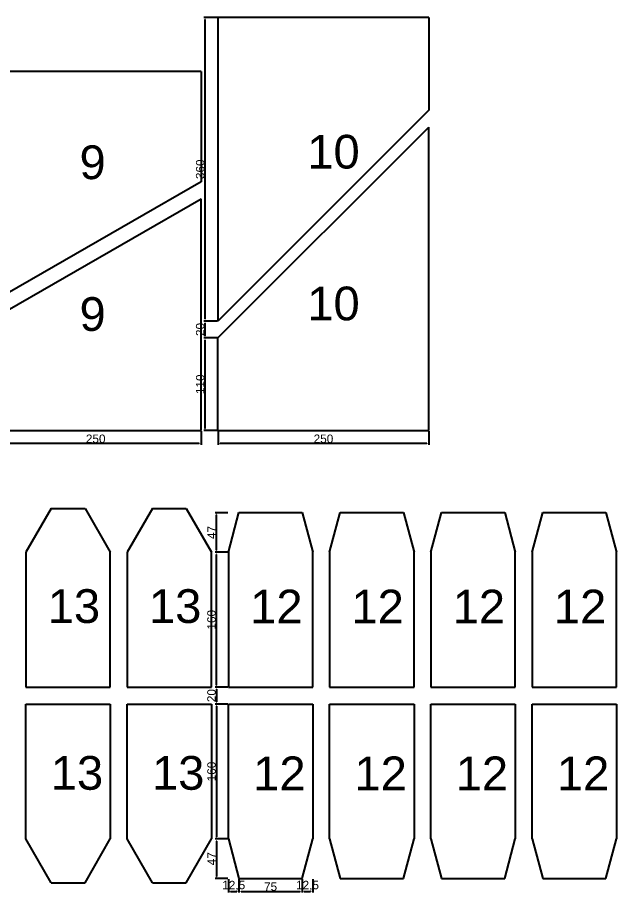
# Model space of a CAD drawing. Header units: millimetres. Extents: x -4275 to 17266, y -15886 to 5463.
# Drawn here: x 6907 to 7617, y -4453 to -3415 of the extents above; entities that cross this region are included whole.
import ezdxf

# ---------------------------------------------------------------- set-up
doc = ezdxf.new("R2010")
doc.units = ezdxf.units.MM
doc.layers.add('尺寸标注', color=6, linetype='Continuous')
doc.layers.add('标号', color=4, linetype='Continuous')
doc.styles.get("Standard").update_dxf_attribs({"font": 'arial.ttf'})
doc.dimstyles.new('ISO-25-JHF', dxfattribs={"dimtxt": 10, "dimasz": 2.5, "dimexe": 1.25, "dimexo": 0.625, "dimtad": 1, "dimtxsty": 'Standard', "dimcen": 2.5, "dimadec": 0, "dimazin": 0, "dimtfac": 1, "dimtmove": 0, "dimatfit": 3, "dimfxl": 1, "dimarcsym": 0})

# ---------------------------------------------------------------- blocks, each defined once
blk = doc.blocks.new('*D175')
at = {"layer": 'Defpoints', "color": 0, "transparency": 16777216}
for p in [(6875.1, -3904.8), (7125.1, -3904.8), (6875.1, -3920.2)]:
    blk.add_point(p, dxfattribs=at)
at = {"layer": '尺寸标注', "color": 0, "lineweight": -2, "transparency": 16777216}
for p, q in [((6875.1, -3905.4), (6875.1, -3921.5)), ((7125.1, -3905.4), (7125.1, -3921.5)), ((7122.6, -3920.2), (6877.6, -3920.2))]:
    blk.add_line(p, q, dxfattribs=at)
at = {"layer": '尺寸标注', "color": 0, "transparency": 16777216}
for points in [[(6877.6, -3919.8), (6877.6, -3920.6), (6875.1, -3920.2)], [(7122.6, -3919.8), (7122.6, -3920.6), (7125.1, -3920.2)]]:
    blk.add_solid(points, dxfattribs=at)
at = {"layer": '尺寸标注', "color": 0, "transparency": 16777216, "insert": (7000.1, -3914.5), "char_height": 10, "attachment_point": 5}
blk.add_mtext('250', dxfattribs=at)
blk = doc.blocks.new('*D179')
at = {"layer": 'Defpoints', "color": 0, "transparency": 16777216}
for p in [(7145.1, -3904.8), (7395.1, -3904.8), (7145.1, -3920.2)]:
    blk.add_point(p, dxfattribs=at)
at = {"layer": '尺寸标注', "color": 0, "lineweight": -2, "transparency": 16777216}
for p, q in [((7145.1, -3905.4), (7145.1, -3921.5)), ((7395.1, -3905.4), (7395.1, -3921.5)), ((7392.6, -3920.2), (7147.6, -3920.2))]:
    blk.add_line(p, q, dxfattribs=at)
at = {"layer": '尺寸标注', "color": 0, "transparency": 16777216}
for points in [[(7147.6, -3919.8), (7147.6, -3920.6), (7145.1, -3920.2)], [(7392.6, -3919.8), (7392.6, -3920.6), (7395.1, -3920.2)]]:
    blk.add_solid(points, dxfattribs=at)
at = {"layer": '尺寸标注', "color": 0, "transparency": 16777216, "insert": (7270.1, -3914.5), "char_height": 10, "attachment_point": 5}
blk.add_mtext('250', dxfattribs=at)
blk = doc.blocks.new('*D180')
at = {"layer": 'Defpoints', "color": 0, "transparency": 16777216}
for p in [(7129.7, -3794.8), (7145.1, -3794.8), (7145.1, -3904.8)]:
    blk.add_point(p, dxfattribs=at)
at = {"layer": '尺寸标注', "color": 0, "lineweight": -2, "transparency": 16777216}
for p, q in [((7144.4, -3794.8), (7128.4, -3794.8)), ((7129.7, -3902.3), (7129.7, -3797.3)), ((7144.4, -3904.8), (7128.4, -3904.8))]:
    blk.add_line(p, q, dxfattribs=at)
at = {"layer": '尺寸标注', "color": 0, "transparency": 16777216}
for points in [[(7129.3, -3797.3), (7130.1, -3797.3), (7129.7, -3794.8)], [(7129.3, -3902.3), (7130.1, -3902.3), (7129.7, -3904.8)]]:
    blk.add_solid(points, dxfattribs=at)
at = {"layer": '尺寸标注', "color": 0, "transparency": 16777216, "insert": (7124, -3849.8), "char_height": 10, "attachment_point": 5, "rotation": 90}
blk.add_mtext('110', dxfattribs=at)
blk = doc.blocks.new('*D181')
at = {"layer": 'Defpoints', "color": 0, "transparency": 16777216}
for p in [(7129.7, -3774.8), (7145.1, -3774.8), (7145.1, -3794.8)]:
    blk.add_point(p, dxfattribs=at)
at = {"layer": '尺寸标注', "color": 0, "lineweight": -2, "transparency": 16777216}
for p, q in [((7144.4, -3774.8), (7128.4, -3774.8)), ((7129.7, -3792.3), (7129.7, -3777.3)), ((7144.4, -3794.8), (7128.4, -3794.8))]:
    blk.add_line(p, q, dxfattribs=at)
at = {"layer": '尺寸标注', "color": 0, "transparency": 16777216}
for points in [[(7129.3, -3777.3), (7130.1, -3777.3), (7129.7, -3774.8)], [(7129.3, -3792.3), (7130.1, -3792.3), (7129.7, -3794.8)]]:
    blk.add_solid(points, dxfattribs=at)
at = {"layer": '尺寸标注', "color": 0, "transparency": 16777216, "insert": (7124, -3784.8), "char_height": 10, "attachment_point": 5, "rotation": 90}
blk.add_mtext('20', dxfattribs=at)
blk = doc.blocks.new('*D182')
at = {"layer": 'Defpoints', "color": 0, "transparency": 16777216}
for p in [(7129.7, -3414.8), (7145.1, -3414.8), (7145.1, -3774.8)]:
    blk.add_point(p, dxfattribs=at)
at = {"layer": '尺寸标注', "color": 0, "lineweight": -2, "transparency": 16777216}
for p, q in [((7144.4, -3414.8), (7128.4, -3414.8)), ((7129.7, -3772.3), (7129.7, -3417.3)), ((7144.4, -3774.8), (7128.4, -3774.8))]:
    blk.add_line(p, q, dxfattribs=at)
at = {"layer": '尺寸标注', "color": 0, "transparency": 16777216}
for points in [[(7129.3, -3417.3), (7130.1, -3417.3), (7129.7, -3414.8)], [(7129.3, -3772.3), (7130.1, -3772.3), (7129.7, -3774.8)]]:
    blk.add_solid(points, dxfattribs=at)
at = {"layer": '尺寸标注', "color": 0, "transparency": 16777216, "insert": (7124, -3594.8), "char_height": 10, "attachment_point": 5, "rotation": 90}
blk.add_mtext('360', dxfattribs=at)
blk = doc.blocks.new('*D186')
at = {"layer": 'Defpoints', "color": 0, "transparency": 16777216}
for p in [(7143.1, -4049.1), (7157.4, -4049.1), (7157.4, -4209.1)]:
    blk.add_point(p, dxfattribs=at)
at = {"layer": '尺寸标注', "color": 0, "lineweight": -2, "transparency": 16777216}
for p, q in [((7156.8, -4049.1), (7141.8, -4049.1)), ((7143.1, -4206.6), (7143.1, -4051.6)), ((7156.8, -4209.1), (7141.8, -4209.1))]:
    blk.add_line(p, q, dxfattribs=at)
at = {"layer": '尺寸标注', "color": 0, "transparency": 16777216}
for points in [[(7142.7, -4051.6), (7143.5, -4051.6), (7143.1, -4049.1)], [(7142.7, -4206.6), (7143.5, -4206.6), (7143.1, -4209.1)]]:
    blk.add_solid(points, dxfattribs=at)
at = {"layer": '尺寸标注', "color": 0, "transparency": 16777216, "insert": (7137.4, -4129.1), "char_height": 10, "attachment_point": 5, "rotation": 90}
blk.add_mtext('160', dxfattribs=at)
blk = doc.blocks.new('*D142')
at = {"layer": 'Defpoints', "color": 0, "transparency": 16777216}
for p in [(7143.1, -4002.1), (7157.4, -4002.1), (7157.4, -4049.1)]:
    blk.add_point(p, dxfattribs=at)
at = {"layer": '尺寸标注', "color": 0, "lineweight": -2, "transparency": 16777216}
for p, q in [((7156.8, -4002.1), (7141.8, -4002.1)), ((7143.1, -4046.6), (7143.1, -4004.6)), ((7156.8, -4049.1), (7141.8, -4049.1))]:
    blk.add_line(p, q, dxfattribs=at)
at = {"layer": '尺寸标注', "color": 0, "transparency": 16777216}
for points in [[(7142.7, -4004.6), (7143.5, -4004.6), (7143.1, -4002.1)], [(7142.7, -4046.6), (7143.5, -4046.6), (7143.1, -4049.1)]]:
    blk.add_solid(points, dxfattribs=at)
at = {"layer": '尺寸标注', "color": 0, "transparency": 16777216, "insert": (7137.5, -4025.6), "char_height": 10, "attachment_point": 5, "rotation": 90}
blk.add_mtext('47', dxfattribs=at)
blk = doc.blocks.new('*D193')
at = {"layer": 'Defpoints', "color": 0, "transparency": 16777216}
for p in [(7157.4, -4229.1), (7143.1, -4389.1), (7157.4, -4389.1)]:
    blk.add_point(p, dxfattribs=at)
at = {"layer": '尺寸标注', "color": 0, "lineweight": -2, "transparency": 16777216}
for p, q in [((7156.8, -4229.1), (7141.8, -4229.1)), ((7143.1, -4231.6), (7143.1, -4386.6)), ((7156.8, -4389.1), (7141.8, -4389.1))]:
    blk.add_line(p, q, dxfattribs=at)
at = {"layer": '尺寸标注', "color": 0, "transparency": 16777216}
for points in [[(7142.7, -4231.6), (7143.5, -4231.6), (7143.1, -4229.1)], [(7142.7, -4386.6), (7143.5, -4386.6), (7143.1, -4389.1)]]:
    blk.add_solid(points, dxfattribs=at)
at = {"layer": '尺寸标注', "color": 0, "transparency": 16777216, "insert": (7137.4, -4309.1), "char_height": 10, "attachment_point": 5, "rotation": 90}
blk.add_mtext('160', dxfattribs=at)
blk = doc.blocks.new('*D147')
at = {"layer": 'Defpoints', "color": 0, "transparency": 16777216}
for p in [(7157.4, -4389.1), (7143.1, -4436.1), (7157.4, -4436.1)]:
    blk.add_point(p, dxfattribs=at)
at = {"layer": '尺寸标注', "color": 0, "lineweight": -2, "transparency": 16777216}
for p, q in [((7156.8, -4389.1), (7141.8, -4389.1)), ((7143.1, -4391.6), (7143.1, -4433.6)), ((7156.8, -4436.1), (7141.8, -4436.1))]:
    blk.add_line(p, q, dxfattribs=at)
at = {"layer": '尺寸标注', "color": 0, "transparency": 16777216}
for points in [[(7142.7, -4391.6), (7143.5, -4391.6), (7143.1, -4389.1)], [(7142.7, -4433.6), (7143.5, -4433.6), (7143.1, -4436.1)]]:
    blk.add_solid(points, dxfattribs=at)
at = {"layer": '尺寸标注', "color": 0, "transparency": 16777216, "insert": (7137.5, -4412.6), "char_height": 10, "attachment_point": 5, "rotation": 90}
blk.add_mtext('47', dxfattribs=at)
blk = doc.blocks.new('*D194')
at = {"layer": 'Defpoints', "color": 0, "transparency": 16777216}
for p in [(7157.4, -4436.1), (7169.9, -4436.1), (7169.9, -4451.3)]:
    blk.add_point(p, dxfattribs=at)
at = {"layer": '尺寸标注', "color": 0, "lineweight": -2, "transparency": 16777216}
for p, q in [((7157.4, -4436.7), (7157.4, -4452.6)), ((7169.9, -4436.7), (7169.9, -4452.6)), ((7159.9, -4451.3), (7167.4, -4451.3))]:
    blk.add_line(p, q, dxfattribs=at)
at = {"layer": '尺寸标注', "color": 0, "transparency": 16777216}
for points in [[(7159.9, -4450.9), (7159.9, -4451.7), (7157.4, -4451.3)], [(7167.4, -4450.9), (7167.4, -4451.7), (7169.9, -4451.3)]]:
    blk.add_solid(points, dxfattribs=at)
at = {"layer": '尺寸标注', "color": 0, "transparency": 16777216, "insert": (7163.7, -4444.7), "char_height": 10, "attachment_point": 5}
blk.add_mtext('12,5', dxfattribs=at)
blk = doc.blocks.new('*D195')
at = {"layer": 'Defpoints', "color": 0, "transparency": 16777216}
for p in [(7169.9, -4436.1), (7244.9, -4436.1), (7244.9, -4451.4)]:
    blk.add_point(p, dxfattribs=at)
at = {"layer": '尺寸标注', "color": 0, "lineweight": -2, "transparency": 16777216}
for p, q in [((7169.9, -4436.7), (7169.9, -4452.6)), ((7244.9, -4436.7), (7244.9, -4452.6)), ((7172.4, -4451.4), (7242.4, -4451.4))]:
    blk.add_line(p, q, dxfattribs=at)
at = {"layer": '尺寸标注', "color": 0, "transparency": 16777216}
for points in [[(7172.4, -4450.9), (7172.4, -4451.8), (7169.9, -4451.4)], [(7242.4, -4450.9), (7242.4, -4451.8), (7244.9, -4451.4)]]:
    blk.add_solid(points, dxfattribs=at)
at = {"layer": '尺寸标注', "color": 0, "transparency": 16777216, "insert": (7207.4, -4445.7), "char_height": 10, "attachment_point": 5}
blk.add_mtext('75', dxfattribs=at)
blk = doc.blocks.new('*D148')
at = {"layer": 'Defpoints', "color": 0, "transparency": 16777216}
for p in [(7244.9, -4436.1), (7257.4, -4436.1), (7257.4, -4451.4)]:
    blk.add_point(p, dxfattribs=at)
at = {"layer": '尺寸标注', "color": 0, "lineweight": -2, "transparency": 16777216}
for p, q in [((7244.9, -4436.7), (7244.9, -4452.6)), ((7257.4, -4436.7), (7257.4, -4452.6)), ((7247.4, -4451.4), (7254.9, -4451.4))]:
    blk.add_line(p, q, dxfattribs=at)
at = {"layer": '尺寸标注', "color": 0, "transparency": 16777216}
for points in [[(7247.4, -4450.9), (7247.4, -4451.8), (7244.9, -4451.4)], [(7254.9, -4450.9), (7254.9, -4451.8), (7257.4, -4451.4)]]:
    blk.add_solid(points, dxfattribs=at)
at = {"layer": '尺寸标注', "color": 0, "transparency": 16777216, "insert": (7251.2, -4444.7), "char_height": 10, "attachment_point": 5}
blk.add_mtext('12,5', dxfattribs=at)
blk = doc.blocks.new('*D151')
at = {"layer": 'Defpoints', "color": 0, "transparency": 16777216}
for p in [(7157.4, -4209.1), (7143.1, -4229.1), (7157.4, -4229.1)]:
    blk.add_point(p, dxfattribs=at)
at = {"layer": '尺寸标注', "color": 0, "lineweight": -2, "transparency": 16777216}
for p, q in [((7156.8, -4209.1), (7141.8, -4209.1)), ((7143.1, -4211.6), (7143.1, -4226.6)), ((7156.8, -4229.1), (7141.8, -4229.1))]:
    blk.add_line(p, q, dxfattribs=at)
at = {"layer": '尺寸标注', "color": 0, "transparency": 16777216}
for points in [[(7142.7, -4211.6), (7143.5, -4211.6), (7143.1, -4209.1)], [(7142.7, -4226.6), (7143.5, -4226.6), (7143.1, -4229.1)]]:
    blk.add_solid(points, dxfattribs=at)
at = {"layer": '尺寸标注', "color": 0, "transparency": 16777216, "insert": (7137.4, -4219.1), "char_height": 10, "attachment_point": 5, "rotation": 90}
blk.add_mtext('20', dxfattribs=at)

msp = doc.modelspace()

# ---------------------------------------------------------------- linework, layer by layer
for p, q in [((7395.066, -3414.781), (7145.066, -3414.781)), ((7145.066, -3414.781), (7145.066, -3774.781)), ((7395.066, -3414.781), (7395.066, -3524.781)), ((7125.066, -3478.781), (6875.066, -3478.781)), ((7125.066, -3478.781), (7125.066, -3609.781)), ((7395.066, -3524.781), (7145.066, -3774.781)), ((7145.066, -3794.781), (7395.066, -3544.781)), ((7395.066, -3904.781), (7395.066, -3544.781)), ((7125.066, -3609.781), (6875.066, -3753.781)), ((6875.066, -3773.781), (7125.066, -3629.781)), ((7125.066, -3904.781), (7125.066, -3629.781)), ((7145.066, -3904.781), (7145.066, -3794.781)), ((6875.066, -3904.781), (7125.066, -3904.781)), ((7145.066, -3904.781), (7395.066, -3904.781)), ((6947.421, -3997.081), (6917.421, -4049.081)), ((6947.421, -3997.081), (6987.421, -3997.081)), ((6987.421, -3997.081), (7017.421, -4049.081)), ((7067.421, -3997.081), (7037.421, -4049.081)), ((7067.421, -3997.081), (7107.421, -3997.081)), ((7107.421, -3997.081), (7137.421, -4049.081)), ((7157.421, -4049.081), (7169.921, -4002.081)), ((7169.921, -4002.081), (7244.921, -4002.081)), ((7244.921, -4002.081), (7257.421, -4049.081)), ((7277.421, -4049.081), (7289.921, -4002.081)), ((7289.921, -4002.081), (7364.921, -4002.081)), ((7364.921, -4002.081), (7377.421, -4049.081)), ((7397.421, -4049.081), (7409.921, -4002.081)), ((7409.921, -4002.081), (7484.921, -4002.081)), ((7484.921, -4002.081), (7497.421, -4049.081)), ((7517.421, -4049.081), (7529.921, -4002.081)), ((7529.921, -4002.081), (7604.921, -4002.081)), ((7604.921, -4002.081), (7617.421, -4049.081)), ((6917.421, -4049.081), (6917.421, -4209.081)), ((7017.421, -4209.081), (7017.421, -4049.081)), ((7037.421, -4049.081), (7037.421, -4209.081)), ((7137.421, -4209.081), (7137.421, -4049.081)), ((7157.421, -4049.081), (7157.421, -4209.081)), ((7257.421, -4209.081), (7257.421, -4049.081)), ((7277.421, -4049.081), (7277.421, -4209.081)), ((7377.421, -4209.081), (7377.421, -4049.081)), ((7397.421, -4049.081), (7397.421, -4209.081)), ((7497.421, -4209.081), (7497.421, -4049.081)), ((7517.421, -4049.081), (7517.421, -4209.081)), ((7617.421, -4209.081), (7617.421, -4049.081)), ((6917.421, -4209.081), (7017.421, -4209.081)), ((7037.421, -4209.081), (7137.421, -4209.081)), ((7157.421, -4209.081), (7257.421, -4209.081)), ((7277.421, -4209.081), (7377.421, -4209.081)), ((7397.421, -4209.081), (7497.421, -4209.081)), ((7517.421, -4209.081), (7617.421, -4209.081)), ((6917.421, -4389.081), (6917.421, -4229.081)), ((6917.421, -4229.081), (7017.421, -4229.081)), ((7017.421, -4229.081), (7017.421, -4389.081)), ((7037.421, -4389.081), (7037.421, -4229.081)), ((7037.421, -4229.081), (7137.421, -4229.081)), ((7137.421, -4229.081), (7137.421, -4389.081)), ((7157.421, -4389.081), (7157.421, -4229.081)), ((7157.421, -4229.081), (7257.421, -4229.081)), ((7257.421, -4229.081), (7257.421, -4389.081)), ((7277.421, -4389.081), (7277.421, -4229.081)), ((7277.421, -4229.081), (7377.421, -4229.081)), ((7377.421, -4229.081), (7377.421, -4389.081)), ((7397.421, -4389.081), (7397.421, -4229.081)), ((7397.421, -4229.081), (7497.421, -4229.081)), ((7497.421, -4229.081), (7497.421, -4389.081)), ((7517.421, -4389.081), (7517.421, -4229.081)), ((7517.421, -4229.081), (7617.421, -4229.081)), ((7617.421, -4229.081), (7617.421, -4389.081)), ((6947.421, -4441.081), (6917.421, -4389.081)), ((6987.421, -4441.081), (7017.421, -4389.081)), ((7067.421, -4441.081), (7037.421, -4389.081)), ((7107.421, -4441.081), (7137.421, -4389.081)), ((7157.421, -4389.081), (7169.921, -4436.081)), ((7244.921, -4436.081), (7257.421, -4389.081)), ((7277.421, -4389.081), (7289.921, -4436.081)), ((7364.921, -4436.081), (7377.421, -4389.081)), ((7397.421, -4389.081), (7409.921, -4436.081)), ((7484.921, -4436.081), (7497.421, -4389.081)), ((7517.421, -4389.081), (7529.921, -4436.081)), ((7604.921, -4436.081), (7617.421, -4389.081)), ((6947.421, -4441.081), (6987.421, -4441.081)), ((7067.421, -4441.081), (7107.421, -4441.081)), ((7169.921, -4436.081), (7244.921, -4436.081)), ((7289.921, -4436.081), (7364.921, -4436.081)), ((7409.921, -4436.081), (7484.921, -4436.081)), ((7529.921, -4436.081), (7604.921, -4436.081))]:
    msp.add_line(p, q)

# ---------------------------------------------------------------- texts
at = {"layer": '标号', "char_height": 40, "attachment_point": 7}
for s, insert in [('10 ', (7250.905, -3594.526)), ('9 ', (6980.905, -3607.058)), ('10', (7250.905, -3774.526)), ('9 ', (6980.905, -3787.058)), ('13 ', (6943.201, -4133.472)), ('13 ', (7063.201, -4133.472)), ('12 ', (7183.201, -4133.472)), ('12 ', (7303.201, -4133.472)), ('12 ', (7423.201, -4133.472)), ('12 ', (7543.201, -4133.472)), ('13 ', (6946.802, -4331.317)), ('13 ', (7066.802, -4331.317)), ('12 ', (7186.802, -4331.317)), ('12 ', (7306.802, -4331.317)), ('12 ', (7426.802, -4331.317)), ('12 ', (7546.802, -4331.317))]:
    msp.add_mtext_dynamic_manual_height_columns(s, width=70.10425, gutter_width=12.5, heights=[0], dxfattribs=dict(at, insert=insert))

# ---------------------------------------------------------------- dimensions: what is measured, and where the dimension line sits
at = {"layer": '尺寸标注'}
for p1, p2, distance, picture, middle in [((7145.066, -3774.781), (7145.066, -3414.781), 15.373, '*D182', (7123.959, -3594.781)), ((7145.066, -3794.781), (7145.066, -3774.781), 15.373, '*D181', (7123.962, -3784.781)), ((7145.066, -3904.781), (7145.066, -3794.781), 15.373, '*D180', (7123.962, -3849.781)), ((7125.066, -3904.781), (6875.066, -3904.781), 15.443, '*D175', (7000.066, -3914.494)), ((7395.066, -3904.781), (7145.066, -3904.781), 15.443, '*D179', (7270.066, -3914.494)), ((7157.421, -4049.081), (7157.421, -4002.081), 14.33, '*D142', (7137.466, -4025.581)), ((7157.421, -4209.081), (7157.421, -4049.081), 14.33, '*D186', (7137.36, -4129.081)), ((7157.421, -4209.081), (7157.421, -4229.081), -14.33, '*D151', (7137.36, -4219.081)), ((7157.421, -4229.081), (7157.421, -4389.081), -14.33, '*D193', (7137.36, -4309.081)), ((7157.421, -4389.081), (7157.421, -4436.081), -14.33, '*D147', (7137.466, -4412.581)), ((7169.921, -4436.081), (7244.921, -4436.081), -15.283, '*D195', (7207.421, -4445.654))]:
    dim = msp.add_aligned_dim(p1=p1, p2=p2, distance=distance, dimstyle='ISO-25-JHF', dxfattribs=at)
    dim.commit()
    dim.dimension.update_dxf_attribs({"geometry": picture, "text_midpoint": middle})
for base, p1, p2, picture, middle in [((7169.921, -4451.33), (7157.421, -4436.081), (7169.921, -4436.081), '*D194', (7163.671, -4451.33)), ((7257.421, -4451.364), (7244.921, -4436.081), (7257.421, -4436.081), '*D148', (7251.171, -4451.364))]:
    dim = msp.add_linear_dim(base=base, p1=p1, p2=p2, angle=0, dimstyle='ISO-25-JHF', dxfattribs=at)
    dim.commit()
    dim.dimension.update_dxf_attribs({"geometry": picture, "text_midpoint": middle, "dimtype": 161})

doc.saveas('drawing.dxf')
